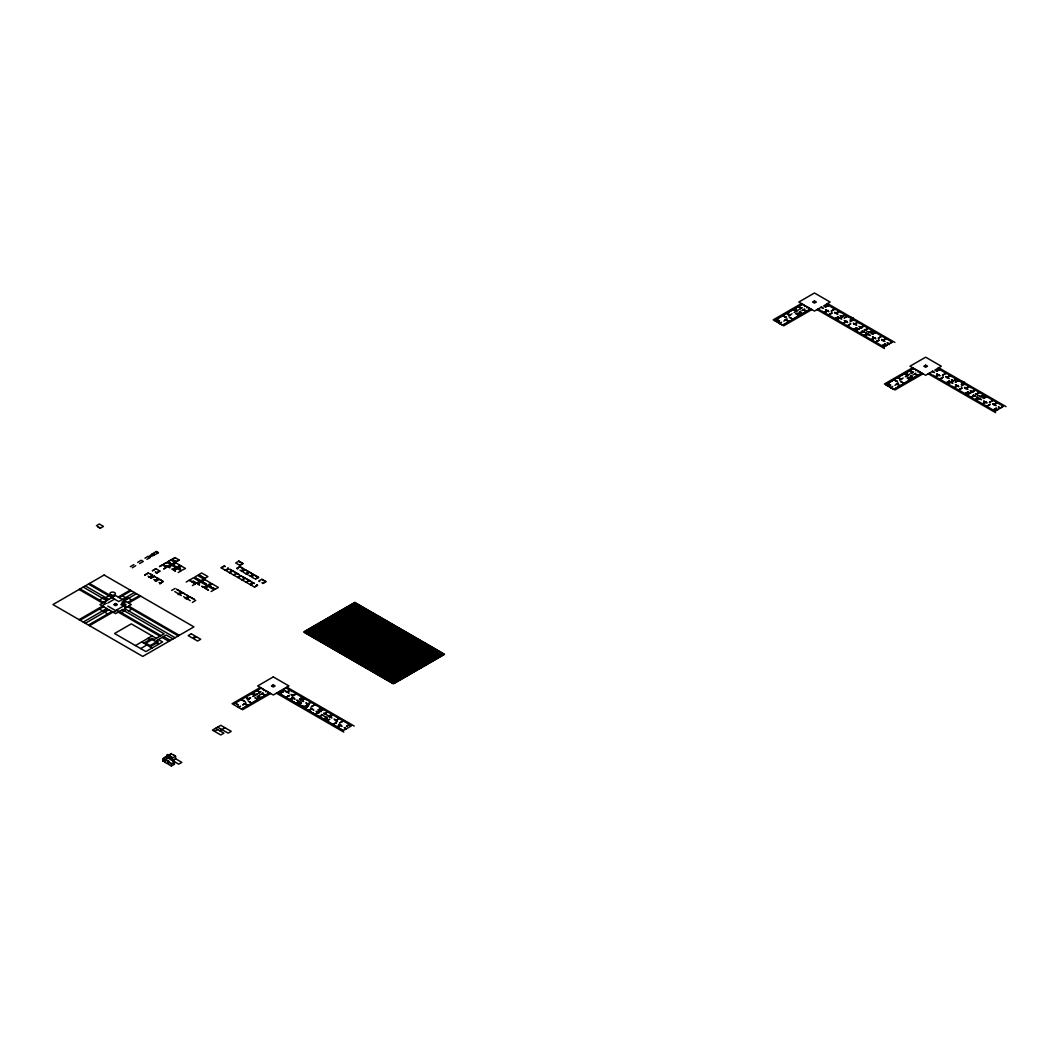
<?xml version="1.0" encoding="UTF-8"?>
<svg xmlns="http://www.w3.org/2000/svg" width="1059" height="1059" viewBox="0 0 1059 1059"><rect width="100%" height="100%" fill="white"/><g stroke="black" fill="none" stroke-linecap="round" stroke-linejoin="round"><path stroke-width="1.5" d="M168.646 761.05L167.838 761.064L167.732 763.883L164.595 762.083L164.039 758.429L163.033 761.169L163.033 758.668L166.21 756.814L167.243 754.445L168.209 755.663L171.386 753.836M167.746 757.767L166.938 756.589L167.507 757.331M166.316 756.854L166.713 756.933M170.909 756.576L170.87 759.66M163.033 761.169L168.606 757.516M167.997 758.019C172.776 758.416 178.468 764.28 171.386 763.486L163.285 758.615M168.831 761.5L168.778 764.492L171.386 766.001L174.523 764.188M168.871 755.61L169.877 754.802L170.737 756.841M168.884 755.61L169.758 754.868L170.658 756.523M168.474 758.098C168.738 759.356 170.658 757.159 172.14 757.225A5.494 3.164 -60 0 1 172.326 757.662L172.432 760.574L175.569 758.76L181.83 762.374L178.693 764.188L170.261 759.224M173.054 754.458L174.113 755.411M172.524 758.006L168.778 755.954M149.544 556.028L152.152 553.923L154.243 555.128L150.722 556.557M99.427 600.043L103.08 597.938L107.25 600.347L99.943 604.57L107.25 608.793L103.08 611.202L99.427 609.084M108.812 595.82L105.159 597.938L108.296 599.751L115.603 595.529L122.91 599.751L126.047 597.938L122.394 595.82M155.805 568.842L152.284 570.88L155.805 568.696L159.988 571.105L156.202 573.144L159.724 571.105M166.687 562.567L163.549 564.222L166.687 562.422L170.856 564.831L167.732 566.644L166.157 565.731L167.732 566.486L170.605 564.831M170.856 560.158L167.732 561.813L170.856 560.012L175.039 562.422L171.902 564.222L169.294 562.726L171.902 564.076L174.775 562.422M175.039 557.749L172.167 559.404L176.085 561.667L178.958 560.012M148.114 576.162L149.544 577.142M102.035 605.774L105.688 603.67L80.1 588.897M79.054 619.647L102.551 606.079M107.78 603.061L114.557 599.142M118.211 597.038L130.231 590.101M80.1 620.243L103.597 606.675M119.257 597.633L131.276 590.697M153.859 579.472L155.289 580.451M175.82 567.849L172.948 569.504L171.902 569.054L172.948 569.649L176.085 567.849L171.902 565.427L168.778 567.24L169.943 567.77L169.03 567.24M180.004 565.427L177.131 567.094L175.556 566.34L177.131 567.24L180.255 565.427L176.085 563.017L172.948 564.831L174.642 565.665L173.213 564.831M83.237 622.057L106.734 608.488M134.4 592.51L118.74 601.552L88.453 584.065M177.131 568.604L174.258 570.258L175.556 571.158L173.994 570.258L177.131 568.445L181.301 570.854L178.177 572.522M181.301 566.181L178.428 567.849L180.785 569.358L178.177 567.849L181.301 566.036L185.484 568.445L182.347 570.099M85.329 623.261L108.812 609.693M136.492 593.715L121.878 602.161L126.047 604.57L115.603 610.593L107.78 606.079M126.047 601.552L120.832 604.57L126.047 607.588M159.075 582.49L160.505 583.469M88.453 625.062L111.95 611.506M127.61 602.452L139.629 595.529M89.499 625.67L112.995 612.102M128.655 603.061L140.675 596.124M113.512 612.406L117.178 610.302L161.034 635.612M121.348 612.711L125.002 610.593L122.91 609.388L115.603 613.611L108.296 609.388L104.113 611.798L107.78 613.916M128.655 610.897L131.793 609.084M186.225 582.04L189.23 580.147L195.491 583.774L192.367 585.574M174.735 591.531L178.269 593.715M221.344 567.796L224.217 566.128L225.249 566.591L224.217 565.983L221.079 567.796L254.491 587.083L257.628 585.27L256.582 584.674L257.363 585.27L254.491 586.938M204.797 578.399L207.935 576.586L201.673 572.972L198.536 574.772L204.797 578.399L198.801 574.772M200.628 582.159L197.755 583.827L199.582 585.031L197.49 583.827L200.628 582.013L206.889 585.627L203.752 587.441L201.673 586.236L203.752 587.282M204.797 579.75L201.925 581.404L206.373 584.118L201.673 581.404L204.797 579.604L211.072 583.218L207.935 584.872M181.393 595.529L179.302 594.324M225.249 570.205L228.387 568.392M225.514 570.205C230.809 569.914 226.467 566.936 228.122 568.392M183.617 596.654L185.577 597.938M239.877 565.228L242.749 563.573L238.831 561.31M185.047 598.242L188.701 596.124L185.96 594.695L188.449 596.124M229.432 572.615L232.57 570.801M229.697 572.615L232.57 570.96L234.132 571.714L229.949 569.292M237.004 568.392L239.877 566.737L243.795 569.001M237.785 569.001L236.739 568.392L239.877 566.591L244.047 569.001L240.922 570.801L240.009 570.126M207.935 586.382L205.062 588.036L208.451 590.154L204.797 588.036L207.935 586.236L214.196 589.85L211.072 591.504M212.104 583.972L209.232 585.627L211.588 587.136L208.98 585.627L212.104 583.827L218.379 587.441L215.242 589.254L212.634 587.745L215.242 589.095M233.615 575.024L236.739 573.223M233.867 575.024L236.739 573.369C245.741 578.518 229.512 568.895 236.488 573.223M190.276 600.652L186.622 598.534M242.22 571.41L245.092 569.755L249.011 572.006L246.138 573.674M237.785 577.433L240.922 575.633M238.05 577.433L241.439 575.924L240.658 575.633M246.138 573.819L249.275 572.006M246.403 573.819L249.275 572.164L253.194 574.428L250.321 576.083L248.878 575.249M247.713 574.719L243.53 572.31M241.968 579.855L245.092 578.042M242.22 579.855L245.092 578.188C253.736 582.993 235.733 572.694 244.841 578.042M250.321 576.228L253.445 574.428L245.092 569.596L241.968 571.41L242.617 571.635M135.446 645.566L152.152 635.916M246.138 582.106L249.011 580.451L247.713 579.551L251.883 581.96M246.138 582.265L249.275 580.451M246.403 582.265L249.275 580.597L251.751 582.04M253.975 578.346L251.367 576.837L254.491 575.024L258.674 577.433L255.153 578.876M143.799 643.157L152.152 638.325L154.243 639.543L164.171 633.812L122.394 609.693M255.537 579.101L258.409 577.433L254.491 575.183M252.929 582.556L254.491 583.469L253.445 583.019L250.321 584.674L252.797 582.635M250.573 584.674L253.445 583.019M140.675 648.585L146.936 644.957M259.72 581.656L258.674 581.06L261.811 579.247L265.981 581.656L262.844 583.469L261.93 582.794M150.074 646.771L158.426 641.953L156.335 640.748L166.25 635.016L173.041 638.934M262.844 583.31L265.716 581.656L261.811 579.392M773.216 319.831L801.411 303.549M802.457 304.158L774.261 320.44L782.614 325.259L810.81 308.976M776.604 319.236L782.614 315.767L786.135 317.038M789.537 311.77L787.049 313.199L790.318 315.383L786.797 313.345L785.222 314.099M793.059 309.731L790.451 311.094M788.359 315.913L792.013 313.808M796.196 311.386L794.104 312.604M805.595 305.972L804.549 306.567M796.58 311.77L793.059 309.585M778.961 323.154L782.614 325.113L785.222 323.75M785.354 319.461L788.624 321.645L786.268 323.154M779.477 323.445L781.568 322.24M807.673 307.176L806.759 307.851M788.876 321.486L790.451 320.731M793.059 319.077L799.068 315.608L796.064 313.874L796.712 313.504M801.147 314.404L799.32 315.463L796.447 313.808M800.895 311.094L799.32 311.995L802.457 313.808L806.376 311.386L803.503 309.731M783.66 325.868L811.856 309.585M828.297 305.363L824.908 306.872L828.562 305.508M825.424 307.176L828.562 305.363M820.725 310.486L818.117 308.976M821.903 311.015L825.954 313.504M824.392 312.445L828.178 310.565L824.643 312.604M824.392 312.604L828.045 310.486M834.823 308.976L831.169 311.094L834.823 309.135M827.132 314.033L839.655 321.261M836.266 309.956L826.47 304.158M828.562 314.854L832.215 312.895L828.562 315.013M828.826 315.013L831.434 313.199M837.444 310.486L841.481 312.974M839.006 311.386L835.22 313.424L839.006 311.545M842.66 313.504L855.063 320.811M834.823 318.627L837.96 316.813M835.088 318.627L838.49 317.118L837.828 316.747M836.914 319.686C837.484 314.96 845.108 321.261 840.052 318.177M845.016 315.013L841.481 317.038L845.267 315.013M836.914 319.831L840.568 317.726M844.222 318.018L847.359 316.217M840.7 321.87L844.751 324.358M304.661 632.607L355.824 603.061M305.707 633.203L356.87 603.656M843.189 323.445L846.843 321.34M843.441 323.445L846.71 321.261M306.739 633.812L357.916 604.265M849.967 320.175L853.62 319.831L849.967 321.949M307.785 634.407L358.961 604.874M308.831 635.016L360.007 605.47M845.929 324.888L883.908 346.968L892.26 342.136L861.457 324.358M309.877 635.612L361.053 606.079M847.359 325.868L850.88 323.67M847.624 325.868L850.231 324.054M310.922 636.221L362.099 606.675M856.241 321.34L860.279 323.829M311.968 636.816L363.131 607.284M857.538 322.24L854.282 324.425M854.15 324.358L857.803 322.24M313.014 637.425L364.177 607.879M314.06 638.034L365.223 608.488M315.105 638.63L366.268 609.084M316.138 639.239L367.314 609.693M853.62 329.323L856.757 327.827M853.62 329.481L856.757 327.668M317.184 639.835L368.36 610.288M318.23 640.443L369.406 610.897M863.813 325.868L860.411 327.972M864.065 325.868L855.712 330.686C856.056 327.231 861.245 329.839 858.849 329.031L855.976 330.686M864.065 326.013L861.192 327.668C864.369 329.733 855.076 324.186 860.941 327.522M319.275 641.039L370.451 611.506M320.321 641.648L371.484 612.102M321.367 642.244L372.53 612.711M322.413 642.853L373.575 613.307M859.895 332.95L862.767 331.282C859.643 329.283 867.599 333.995 863.019 331.441L860.146 333.095M867.983 328.277L865.11 329.931C861.655 328.131 869.796 332.725 865.375 330.077L868.248 328.422M350.079 627.484L353.732 625.366L357.916 627.775L350.608 631.998L357.916 636.221L353.732 638.63L350.079 636.525M859.895 333.095L863.019 331.282M865.11 330.077L868.248 328.277M323.458 643.448L374.621 613.916M324.504 644.057L375.667 614.511M325.537 644.666L376.713 615.12M326.582 645.262L377.759 615.716M864.065 335.359L866.937 333.704L865.64 332.791L867.202 333.704L864.065 335.504M872.166 330.686L869.293 332.341L867.718 331.586L869.293 332.5L872.417 330.686M362.615 625.062L366.268 622.957L373.575 627.18L376.713 625.366L373.059 623.261M327.628 645.871L378.804 616.325M865.11 336.113L868.764 333.995M873.463 331.282L870.591 333.095M328.674 646.467L379.85 616.92M329.72 647.075L380.883 617.529M232.04 703.745L260.236 687.463M875.29 332.5L871.901 333.995L875.555 332.645M872.417 334.3L875.555 332.5M330.765 647.671L381.928 618.138M259.852 689.052L233.086 704.354L241.439 709.173L268.073 693.804L265.465 695.154M331.811 648.28L382.974 618.734M355.824 635.016L361.053 631.998L355.824 628.98M332.857 648.876L384.02 619.343M238.05 704.95L235.442 703.15M244.576 701.19L241.439 699.681L245.092 701.64M248.494 698.927C243.636 701.905 255.06 695.247 248.746 698.768M254.756 695.3L252.797 696.438L255.02 695.3M256.066 694.558L257.628 693.804L256.066 694.704L252.929 692.89M260.236 692.136C263.704 690.336 255.563 694.942 259.971 692.295L257.112 690.64M333.903 649.485L385.066 619.939M264.419 689.886L263.373 690.481L264.154 689.886L261.282 688.218M871.385 339.582L875.158 337.689L871.636 339.727M871.385 339.727L875.038 337.622M334.935 650.08L386.111 620.548M248.23 701.032L251.883 703.15M335.981 650.689L387.157 621.143M238.315 707.359L240.525 706.234L238.566 707.359M266.511 691.09L265.465 691.686L266.511 691.236L269.635 692.89M244.576 703.904C238.275 707.425 249.686 700.767 244.841 703.745M248.746 701.482L251.883 702.991L257.893 699.522M258.409 695.909L259.852 695.075L258.144 695.909L261.282 697.722M262.592 693.499C265.703 691.501 257.747 696.2 262.328 693.645L265.2 695.3L261.282 697.563M881.816 336.113L878.163 338.218L881.816 336.259M337.027 651.298L388.203 621.752M338.073 651.894L389.249 622.348M875.555 341.991L879.208 340.032L875.555 342.136M875.819 342.136L878.427 340.336M339.118 652.503L390.281 622.957M241.439 709.027L244.047 707.664M247.449 705.559L245.092 707.068M251.618 703.15L250.321 704.05M340.164 653.099L391.327 623.552M242.485 709.782L270.68 693.499M885.999 338.523L882.213 340.561L885.999 338.668M364.177 639.835L368.36 637.425M376.183 632.898L379.85 630.793M341.21 653.707L392.373 624.161M342.256 654.303L393.418 624.77M164.449 757.595L171.598 753.479M375.151 635.916L381.928 631.998L374.621 627.775L378.804 625.366L382.458 627.484M165.336 757.41L166.038 757M285.824 687.926L283.349 689.806M343.301 654.912L394.464 625.366M277.988 692.89L281.125 690.481M344.334 655.508L395.51 625.975M279.033 693.499L283.216 691.686L279.563 693.804M881.816 345.763L884.953 343.95M167.746 758.284L165.125 759.872L165.125 762.374M372.013 640.139L375.667 638.034L373.575 636.816L366.268 641.039L358.961 636.816L354.778 639.239L358.432 641.344M882.081 345.763L885.47 344.254L884.821 343.871M214.527 731.345L217.664 729.532M345.38 656.117L396.556 626.571M285.308 691.09L286.87 691.845M346.425 656.712L397.602 627.18M883.908 346.809L887.045 345.155M892.009 342.136L888.607 344.254M379.321 638.325L382.458 636.525M170.34 759.263L175.569 756.245L175.569 758.76M219.756 730.736L224.971 727.732M290.007 690.177L286.34 692.295L290.007 690.336M347.471 657.321L398.647 627.775M348.517 657.93L399.68 628.384M349.563 658.526L400.726 628.98M292.483 691.765L285.824 687.768M350.608 659.135L401.771 629.589M293.661 692.295L307.097 700.211M285.824 697.418L289.61 695.379L286.089 697.418L287.386 698.318L277.471 692.599M351.654 659.731L402.817 630.184M171.386 763.486L171.386 766.001M352.7 660.339L403.863 630.793M296.268 693.804L292.615 695.909M296.268 693.949L293.264 695.684L291.04 694.4L293.131 695.459M353.732 660.935L404.909 631.402M354.778 661.544L405.954 631.998M290.007 699.827L293.661 697.722L290.007 699.681C281.363 694.876 299.366 705.175 290.259 699.827L293.78 697.788M355.824 662.14L407 632.607M356.87 662.749L408.046 633.203M357.916 663.344L409.078 633.812M358.961 663.953L410.124 634.407M302.265 697.418L299.657 699.231M299.393 699.231L302.53 697.418M360.007 664.562L411.17 635.016M361.053 665.158L412.216 635.612M296.268 703.441L299.79 701.257M304.621 698.622L300.968 700.727L304.621 698.768M362.099 665.767L413.262 636.221M363.131 666.363L414.307 636.816M298.36 704.645L301.616 702.911L298.36 704.5L296.533 703.441C306.885 703.745 290.656 697.206 299.141 701.64M364.177 666.971L415.353 637.425M365.223 667.567L416.399 638.034M308.275 700.727L312.326 703.216M366.268 668.176L417.445 638.63M367.314 668.772L418.477 639.239M310.631 702.236L307.362 704.42M307.229 704.354L310.883 702.236M368.36 669.381L419.523 639.835M308.275 704.394L304.621 706.353L298.612 704.645M369.406 669.976L420.569 640.443M370.451 670.585L421.614 641.039M313.49 703.745L351.614 725.759L343.262 730.578L312.458 712.786L315.066 714.15L318.719 712.191M371.484 671.194L422.66 641.648M314.801 704.645L311.28 706.684L315.066 704.645M372.53 671.79L423.706 642.244M373.575 672.399L424.752 642.853M308.791 710.682L312.458 708.564M374.621 672.995L425.797 643.448M375.667 673.603L426.843 644.057M376.713 674.199L427.876 644.666M377.759 674.808L428.921 645.262M321.062 708.272L318.071 710.007L321.327 708.418M318.19 710.073L321.327 708.272M378.804 675.404L429.967 645.871M884.397 384.02L912.593 367.738M379.85 676.013L431.013 646.467M386.111 672.995L402.817 663.344M913.626 368.347L885.43 384.616L893.796 389.447L921.992 373.165M323.154 709.477C315.913 710.589 323.498 712.416 320.546 711.277M887.786 383.411L893.796 379.956L897.317 381.227M900.706 375.958L898.231 377.388L901.487 379.572L897.966 377.534L896.404 378.288M904.227 373.92L901.619 375.283M315.066 714.296L323.419 709.477M380.883 676.608L432.059 647.075M381.928 677.217L433.105 647.671M394.464 670.585L402.817 665.767M382.974 677.826L434.15 648.28M903.195 377.984L899.528 380.102M907.364 375.574L905.273 376.779M916.763 370.147L915.717 370.756M384.02 678.422L435.196 648.876M907.762 375.958L904.227 373.774M414.824 661.24L404.909 666.971L400.726 664.562M319.236 716.705L322.373 714.904M324.464 713.7L327.588 711.886M327.588 712.032L324.729 713.7C329.137 716.334 320.996 711.741 324.464 713.541M890.129 387.329L893.796 389.288L896.404 387.938M897.45 387.329L899.793 385.833L896.536 383.636M385.066 679.031L436.242 649.485M890.659 387.634L892.75 386.429M918.855 371.352L917.941 372.04M386.111 679.626L437.274 650.08M392.373 676.608L398.647 672.995M416.915 662.444L407 668.176L411.17 670.585M387.157 680.235L438.32 650.689M388.203 680.831L439.366 651.298M900.057 385.675L901.619 384.92M904.227 383.265L910.237 379.797L907.232 378.063L907.894 377.692M912.329 378.592L910.502 379.651L907.629 377.984M400.726 674.199L409.078 669.381M323.419 719.127L326.556 717.314L324.848 716.48L326.291 717.314M331.771 714.296L328.634 716.109L327.072 715.196L328.634 715.95M389.249 681.44L440.412 651.894M894.829 390.043L923.024 373.774M324.464 719.723L327.588 717.909L324.729 719.723L326.556 720.782L329.812 719.193L326.556 720.927M332.817 714.904L329.164 717.009L332.817 715.05M390.281 682.036L441.457 652.503M391.327 682.645L442.503 653.099M392.373 683.24L443.549 653.707M939.479 369.551L936.09 371.06L939.743 369.697M936.606 371.352L939.743 369.551M931.907 374.674L929.299 373.165M933.085 375.204L937.122 377.692M338.827 718.518L335.557 720.702M335.425 720.623L339.079 718.518M332.817 724.541L336.603 722.516L333.082 724.541L334.379 725.455M935.56 376.633L939.346 374.754L935.825 376.779M935.56 376.779L939.214 374.674M343.262 720.927L339.608 723.045M343.262 721.086L340.124 722.582M946.005 373.165L942.351 375.283L946.005 373.324M335.425 726.05L336.987 726.805L340.773 724.925L337.252 726.964L339.608 728.46M938.3 378.222L950.704 385.529M947.434 374.145L937.652 368.347M336.987 726.964L340.654 724.846M939.743 379.043L943.397 377.083L939.743 379.201M948.612 374.674L952.663 377.163M950.188 375.574L946.402 377.613L950.188 375.733M340.654 729.069L343.262 730.432M349.258 724.541L346.65 726.355M346.386 726.355L349.523 724.541M953.709 377.759L966.232 384.999M946.005 382.815L949.658 381.306L949.01 380.936M946.269 382.815L949.142 381.161M948.096 383.874C948.652 379.148 956.277 385.45 951.22 382.365M956.184 379.201L952.663 381.227L956.449 379.201M948.096 384.02L951.75 381.915M955.403 382.206L958.541 380.406M951.882 386.058L955.92 388.547M954.358 387.634L957.879 385.45M954.622 387.634L958.143 385.608M961.148 384.364L964.802 384.02L961.281 386.204M957.098 389.063L995.089 411.144L1003.442 406.325L972.639 388.547M958.541 389.897L962.194 387.938L958.541 390.043M958.792 390.043L961.413 388.243M967.277 385.608L971.46 388.018M968.72 386.429L965.451 388.613M965.318 388.547L968.972 386.429M964.802 393.67L967.939 391.856M965.067 393.67L968.456 392.161L967.807 391.777M966.893 394.716C967.291 391.406 972.427 394.067 970.018 393.22L967.145 394.875M974.982 390.043L971.593 392.161M966.893 394.875L975.246 390.043M975.246 390.202L972.374 391.856C975.538 393.922 966.245 388.375 972.109 391.711M971.063 397.138L973.936 395.47C970.825 393.471 978.781 398.171 974.201 395.629M979.165 392.465L976.292 394.12C972.824 392.32 980.965 396.913 976.544 394.266M971.063 397.284L974.201 395.47M976.292 394.266L979.416 392.465M975.246 399.547L978.119 397.88L976.808 396.979L978.37 397.88L975.246 399.693M983.334 394.875L980.462 396.529L978.9 395.775L980.462 396.675L983.599 394.875M976.292 400.302L979.946 398.184M984.645 395.47L981.772 397.284M986.472 396.675L983.07 398.184L986.736 396.834M983.599 398.488L986.736 396.675M982.553 403.77L986.339 401.877L982.818 403.916M982.553 403.916L986.207 401.811M992.998 400.302L989.344 402.407L992.998 400.448M986.736 406.179L990.39 404.22L986.736 406.325M997.168 402.711L993.382 404.75L997.168 402.857M992.998 409.939L996.651 408.443L996.003 408.059M993.263 409.939L996.135 408.284M995.089 410.998L998.213 409.343M1003.177 406.325L999.789 408.443M357.413 622.07L353.732 624.161L358.961 627.18L362.641 625.075M827.516 303.549L894.868 342.441M938.698 367.738L1006.05 406.63M850.496 319.871L853.369 318.057L847.359 316.363L844.222 317.872M961.665 384.06L964.537 382.246L958.541 380.552L955.403 382.061M823.598 305.972L830.124 302.053L814.464 292.999L798.804 302.053L814.464 311.094L821.771 306.872M831.95 310.79L831.567 310.711M835.869 313.054C830.706 310.247 842.249 316.84 836.133 313.199M842.143 316.667L840.052 315.608L842.395 316.813M854.666 323.908C849.503 321.102 861.046 327.694 854.931 324.054M878.944 337.914L878.56 337.847M882.862 340.177C877.699 337.384 889.242 343.976 883.127 340.336M889.136 343.804L887.045 342.745L889.136 343.95M934.779 370.147L941.305 366.229L925.645 357.187L909.972 366.229L925.645 375.283L932.953 371.06M943.132 374.979L942.735 374.899M947.05 377.242C941.888 374.436 953.431 381.028 947.315 377.388M953.312 380.856L951.353 379.718L953.577 381.002M965.848 388.084C960.685 385.291 972.228 391.883 966.112 388.243M990.125 402.102L989.728 402.036M994.044 404.366C988.881 401.573 1000.424 408.152 994.308 404.512M1000.305 407.98L998.346 406.855L1000.305 408.139M821.255 307.176L823.346 308.381L821.255 307.322M868.248 334.3L870.339 335.504L868.248 334.459M932.423 371.352L934.515 372.569L932.423 371.51M943 377.467L942.616 377.388M979.416 398.488L981.508 399.693L979.416 398.634M989.993 404.591L989.609 404.512M827.264 310.79C821.135 307.15 832.678 313.742 827.516 310.936M846.048 321.645C839.933 318.004 851.476 324.597 846.313 321.79M874.244 337.914C868.128 334.287 879.672 340.866 874.509 338.073M938.433 374.979C932.238 371.378 943.993 377.811 938.698 375.124M957.23 385.833C951.114 382.193 962.657 388.785 957.495 385.979M985.426 402.102C979.231 398.515 990.972 404.935 985.691 402.261M817.071 309.585L884.437 348.477M928.253 373.774L995.606 412.653M805.33 305.972L802.457 304.304L798.539 306.567L801.411 308.222M807.673 307.322L810.545 308.976L806.627 311.24L803.768 309.585M916.498 370.147L913.626 368.492L909.721 370.756L912.593 372.411M918.855 371.51L921.727 373.165L917.809 375.429L914.936 373.774M802.325 307.706L799.849 309.281M804.549 308.976L802.06 310.565M913.507 371.881L911.018 373.47M915.717 373.165L913.242 374.754M798.274 306.567L801.411 308.381M803.503 309.585L806.627 311.386M909.456 370.756L912.593 372.569M914.672 373.774L917.809 375.574M801.147 308.381L798.274 306.713L794.369 308.976L797.228 310.644M912.329 372.569L909.456 370.902L905.538 373.165L908.41 374.82M914.672 373.92L917.544 375.574L913.626 377.838L910.753 376.183M798.671 309.81L797.228 310.79L794.104 308.976M909.84 373.999L908.41 374.979L905.273 373.165M912.064 375.283L910.502 376.183L913.626 377.984M799.585 311.995L802.457 313.649M801.411 314.404L797.89 312.974M912.593 378.592L909.059 377.163M796.196 313.808L799.32 315.608M907.364 377.984L910.502 379.797M786.797 313.199L790.451 315.317M897.966 377.388L901.619 379.493M793.059 319.236L789.273 317.197L792.794 319.236L791.497 320.136M904.227 383.411L900.441 381.386L903.976 383.411L902.665 384.324M784.176 314.708L782.879 315.608L786.4 317.647L782.614 315.608M895.358 378.897L894.048 379.797L897.582 381.836L893.796 379.797M787.314 318.931L783.792 321.115M898.495 383.12L894.961 385.304M785.222 319.527L788.876 321.645M896.404 383.715L900.057 385.833M776.353 319.236L779.609 320.97L778.961 321.34M887.521 383.411L890.791 385.145L890.129 385.529M779.225 321.036L776.353 319.381L774.526 320.44L777.783 321.87M890.394 385.224L887.521 383.57L885.695 384.616L888.567 386.283M353.732 603.061L443.549 654.912M352.7 603.656L442.503 655.508M351.654 604.265L441.457 656.117M350.608 604.874L440.412 656.712M349.563 605.47L439.366 657.321M348.517 606.079L438.32 657.93M347.471 606.675L437.274 658.526M346.425 607.284L436.242 659.135M345.38 607.879L435.196 659.731M344.334 608.488L434.15 660.339M343.301 609.084L433.105 660.935M342.256 609.693L432.059 661.544M341.21 610.288L431.013 662.14M340.164 610.897L429.967 662.749M339.118 611.506L428.921 663.344M338.073 612.102L427.876 663.953M337.027 612.711L426.843 664.562M335.981 613.307L425.797 665.158M334.935 613.916L424.752 665.767M333.903 614.511L423.706 666.363M332.857 615.12L422.66 666.971M331.811 615.716L421.614 667.567M354.778 629.589L360.007 632.607M414.307 663.953L421.098 667.872M330.765 616.325L420.569 668.176M329.72 616.92L419.523 668.772M328.674 617.529L418.477 669.381M327.628 618.138L417.445 669.976M326.582 618.734L416.399 670.585M407 665.767L381.928 651.298L365.223 660.935L396.556 679.031L413.262 669.381L409.078 666.971M325.537 619.343L415.353 671.194M324.504 619.939L414.307 671.79M323.458 620.548L413.262 672.399M322.413 621.143L412.216 672.995M321.367 621.752L411.17 673.603M229.829 569.371L232.305 570.801M320.321 622.348L410.124 674.199M396.556 666.971L398.647 668.176M319.275 622.957L409.078 674.808M318.23 623.552L408.046 675.404M402.817 672.995L404.909 674.199M317.184 624.161L407 676.013M316.138 624.77L405.954 676.608M392.373 669.381L402.817 675.404M315.105 625.366L404.909 677.217M314.06 625.975L403.863 677.826M313.014 626.571L402.817 678.422M311.968 627.18L401.771 679.031M310.922 627.775L400.726 679.626M309.877 628.384L399.68 680.235M308.831 628.98L398.647 680.831M307.785 629.589L397.602 681.44M306.739 630.184L396.556 682.036M305.707 630.793L395.51 682.645M304.661 631.402L394.464 683.24M156.335 551.66L158.162 552.719M194.618 577.195L197.49 575.381L203.752 578.995L200.628 580.809L195.928 578.095L200.628 580.65M152.152 554.069L153.979 555.128M190.435 579.604L193.307 577.79L199.582 581.404L196.445 583.218L192.791 581.113L196.445 583.072M96.409 525.807L99.281 523.993L103.451 526.416L100.327 528.216L97.706 526.707L100.327 528.07M147.982 556.491L149.809 557.537M189.23 580.306L195.227 583.774M144.977 558.225L147.982 556.332L150.074 557.537L146.936 559.351M156.851 572.76L155.289 572.006L156.851 572.919M137.67 562.435L141.191 560.251L143.283 561.455L139.629 563.573M133.884 564.632L130.363 566.658M135.711 565.678L132.309 567.796M159.472 579.392L162.212 580.835L159.472 579.247L155.938 581.431M175.132 588.447L171.611 590.472M181.129 591.902L176.429 589.188L181.393 591.902L177.74 594.02M195.756 600.347L192.367 602.452M286.87 687.172L354.222 726.05M131.793 600.043L128.139 597.938L123.956 600.347L131.276 604.57L124.485 608.488L175.132 637.73M287.135 691.99L289.081 693.115L282.687 689.581M301.484 700.277L303.708 701.561L301.749 700.436M307.759 703.904C301.444 700.37 312.868 707.028 308.01 704.05M329.945 716.705L331.904 717.843L329.68 716.705M335.955 720.173C329.826 716.586 341.077 723.323 336.206 720.332M307.626 704.619L304.621 708.272L307.759 706.605M308.275 706.154L304.886 708.272L306.183 709.173L293.661 701.932L296.268 703.295M312.326 708.497L309.056 710.682C318.163 716.03 300.16 705.718 308.791 710.536M280.609 690.786L282.819 692.07M346.386 728.764L344.175 727.639L346.134 728.764M288.961 695.763L285.824 697.272L279.814 693.804M292.866 698.013C288.022 695.035 299.432 701.707 293.131 698.172M311.664 708.868C306.819 705.89 318.23 712.548 311.928 709.027M317.938 712.495C312.074 709.159 321.91 714.335 318.19 712.641M322.108 714.904C318.997 712.906 326.953 717.605 322.373 715.05L319.5 716.705L323.419 718.968M335.955 722.887L332.817 724.396L326.807 720.927M339.86 725.15C335.015 722.172 346.425 728.83 340.124 725.296M89.499 583.469L112.995 597.038M128.655 606.079L179.302 635.321M315.33 714.296L319.236 716.559M127.61 606.675L178.269 635.916M121.878 603.961L127.093 606.979M276.425 693.195L343.778 732.087M85.329 585.879L108.812 599.447M83.237 587.083L106.734 600.652M104.113 602.161L106.204 603.365M163.642 636.525L170.433 640.443M257.112 690.481L260.236 692.295M262.328 693.499L265.465 695.3M79.054 589.492L102.551 603.061M118.211 612.102L159.988 636.221M162.08 637.425L168.871 641.344M156.335 638.325L131.276 623.857L114.557 633.507L145.89 651.589L162.596 641.953L158.426 639.543M251.883 693.499L255.537 695.604L251.883 693.645M260.236 698.318L257.112 696.518L259.971 698.318L258.144 699.377L254.888 697.788L258.144 699.522M147.982 638.325L150.074 639.543M156.335 643.157L158.426 644.362M245.622 697.113L249.408 699.152L245.622 697.272M141.707 641.953L152.152 647.976M249.275 704.645L247.713 705.4L243.927 703.52L247.713 705.559M235.177 703.15L238.315 704.95M217.664 727.123L228.109 733.146L231.233 731.345L220.788 725.309L212.435 730.141L220.788 734.959L223.926 733.146L215.573 728.327M172.961 754.736L175.569 756.245M166.17 756.854L169.255 758.443M168.924 762.07L168.262 760.786M173.557 761.117L173.557 763.632L173.398 761.024M104.113 575.024L52.95 604.57L142.753 656.421L193.929 626.875L104.113 575.024M156.335 551.514L153.198 553.327L155.289 554.532L158.426 552.719L156.335 551.514M148.498 572.919L144.845 575.024L148.498 572.919M162.596 564.778L159.472 566.591L162.596 564.924L166.515 567.187L163.642 569.001L166.779 567.187L162.596 564.778M175.039 557.59L171.902 559.404L176.085 561.813L179.209 560.012L175.039 557.59M149.941 573.74L152.417 575.328L149.028 577.433L152.681 575.328L149.941 573.74M154.243 576.228L150.59 578.346L154.243 576.387L155.805 577.142L154.243 576.228M156.851 577.737L158.162 578.638L154.64 580.676L158.426 578.638L156.851 577.737M115.603 603.511L113.776 604.57L115.603 605.629L117.43 604.57L115.603 603.511M115.603 603.961L114.557 604.57L116.649 604.57L115.603 603.961M163.258 581.431L159.856 583.694L163.258 581.431M182.439 592.51L178.786 594.615L182.439 592.656L185.047 594.02L182.439 592.51M238.831 561.164L235.694 562.964L239.877 565.374L243.014 563.573L238.831 561.164M189.746 596.733L186.093 598.838L189.746 596.879L194.578 599.513L189.746 596.733M152.152 639.543L145.89 643.157L150.074 645.566L156.335 641.953L152.152 639.543M191.322 633.812L188.184 635.612L192.367 638.034L195.491 636.221L191.322 633.812M196.537 636.83L193.4 638.63L197.583 641.039L200.72 639.239L196.537 636.83M814.464 300.994L812.637 302.053L814.464 303.099L816.29 302.053L814.464 300.994M814.464 301.444L813.418 302.053L815.509 302.053L814.464 301.444M354.778 602.452L303.615 631.998L393.418 683.849L444.595 654.303L354.778 602.452M273.288 676.913L257.628 685.967L273.288 695.008L288.961 685.967L273.288 676.913M273.288 684.908L271.461 685.967L273.288 687.013L275.115 685.967L273.288 684.908M366.268 631.402L365.223 631.998L367.314 631.998L366.268 631.402M273.288 685.358L272.242 685.967L274.334 685.967L273.288 685.358M925.645 365.183L923.819 366.229L925.645 367.288L927.472 366.229L925.645 365.183M925.645 365.633L924.6 366.229L926.691 366.229L925.645 365.633M111.023 594.946A2.74 1.589 0 0 0 115.365 593.821A2.74 1.589 0 0 0 111.513 592.219A2.74 1.589 0 0 0 111.023 594.946M361.926 622.467A2.74 1.589 0 0 0 366.043 621.09A2.74 1.589 0 0 0 361.926 619.714A2.74 1.589 0 0 0 361.926 622.467"/></g></svg>
